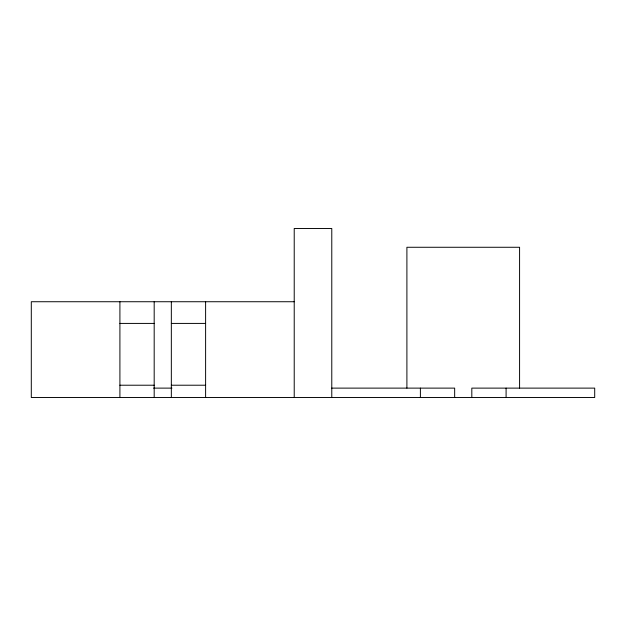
<?xml version="1.0" encoding="UTF-8"?>
<svg xmlns="http://www.w3.org/2000/svg" width="626" height="626" viewBox="0 0 626 626"><rect width="100%" height="100%" fill="white"/><g stroke="black" fill="none" stroke-linecap="round" stroke-linejoin="round"><path stroke-width="0.94" d="M294.22 301.732L31.3 301.732L31.3 397.51L594.7 397.51L594.7 388.12L471.816 388.12L471.816 397.51M119.91 323.415L154.184 323.415M171.336 323.415L205.61 323.415M119.91 385.217L154.184 385.217M171.336 385.217L205.61 385.217M153.566 388.12L171.954 388.12M331.78 388.12L454.664 388.12L454.664 397.51M519.58 388.12L519.58 247.27L406.9 247.27L406.9 388.12M506.09 388.12L506.09 397.51M420.39 388.12L420.39 397.51M331.78 397.51L331.78 228.49L294.22 228.49L294.22 397.51M205.61 301.732L205.61 397.51M171.336 301.732L171.336 397.51M154.184 301.732L154.184 397.51M119.91 301.732L119.91 397.51"/></g></svg>
